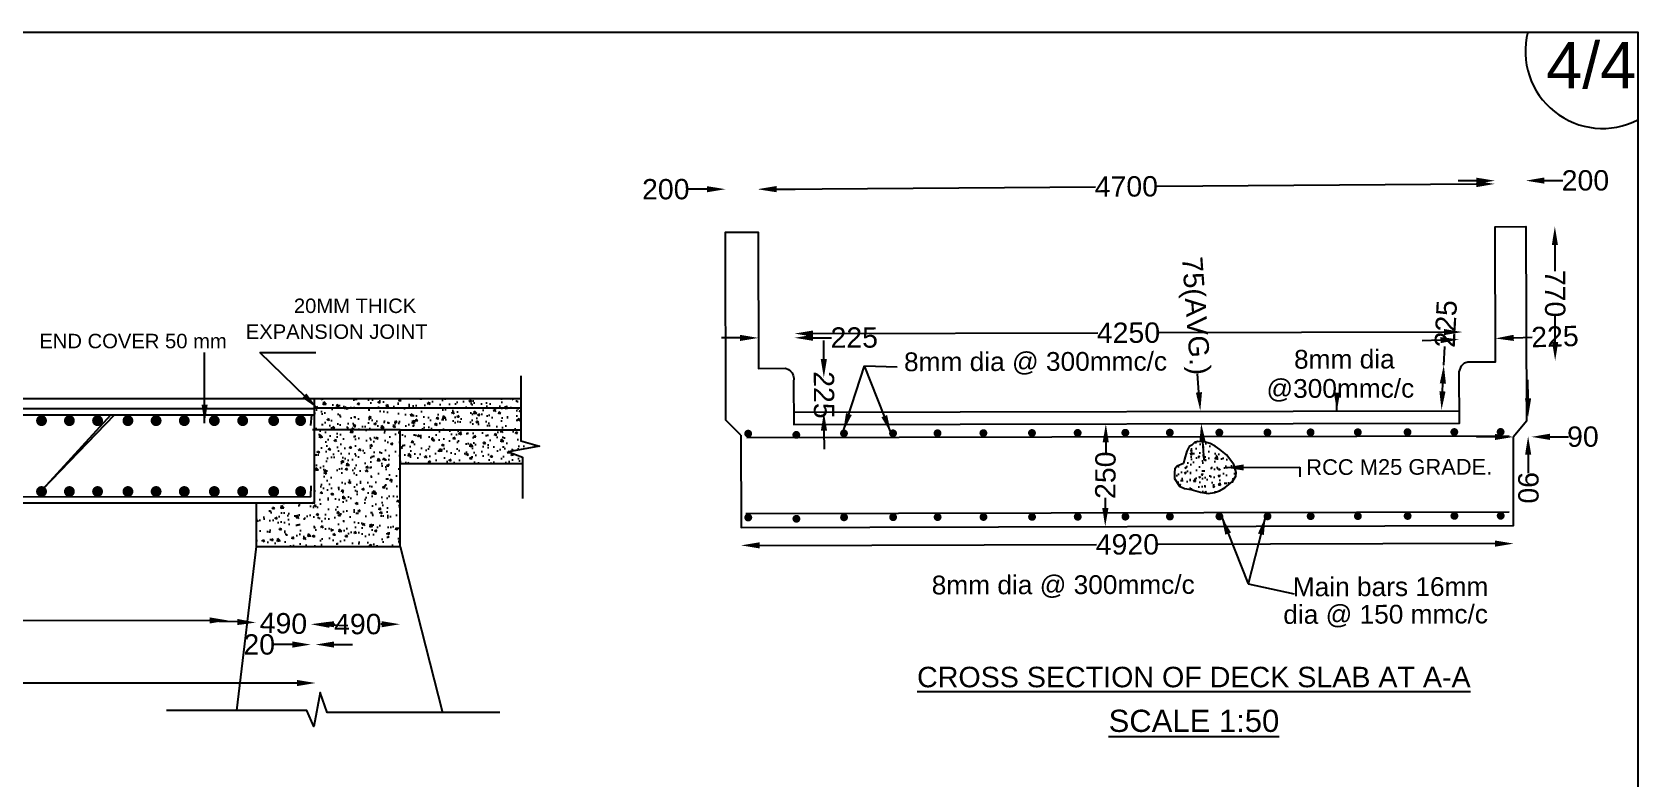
# Model space of a CAD drawing. Header units: millimetres. Extents: x 71251 to 87659, y 3064 to 14226.
# Drawn here: x 78978 to 87659, y 10194 to 14226 of the extents above; entities that cross this region are included whole.
import ezdxf

# ---------------------------------------------------------------- set-up
doc = ezdxf.new("R2010")
doc.units = ezdxf.units.MM
doc.header["$MEASUREMENT"] = 0
for name, color, linetype in [('DIMENSION', 7, 'Continuous'), ('DRAWING', 7, 'Continuous'), ('TEXT', 7, 'Continuous')]:
    doc.layers.add(name, color=color, linetype=linetype)
doc.styles.get("Standard").update_dxf_attribs({"font": 'arial.ttf'})
doc.dimstyles.get("Standard").update_dxf_attribs({"dimtxt": 110, "dimasz": 100, "dimexe": 0.18, "dimexo": 0.0625, "dimgap": 0.09, "dimtad": 0, "dimdec": 0, "dimzin": 0, "dimdsep": 46, "dimtxsty": 'Standard', "dimcen": 0.09, "dimse1": 1, "dimse2": 1, "dimadec": 0, "dimazin": 0, "dimtfac": 1, "dimtdec": 0, "dimtofl": 0, "dimtmove": 0, "dimatfit": 3, "dimfxl": 1, "dimtolj": 1, "dimtzin": 0, "dimarcsym": 0})

# ---------------------------------------------------------------- blocks, each defined once
blk = doc.blocks.new('*D7')
at = {"layer": 'Defpoints', "color": 0}
for p in [(80037.4, 11045), (80037.5, 11030.2), (73402.7, 11016.6)]:
    blk.add_point(p, dxfattribs=at)
at = {"layer": 'DIMENSION', "color": 0, "lineweight": -2}
for p, q in [((73502.7, 11031.5), (76460.1, 11037.6)), ((79937.4, 11044.8), (76980, 11038.7))]:
    blk.add_line(p, q, dxfattribs=at)
at = {"layer": 'DIMENSION', "color": 0}
for points in [[(73502.6, 11048.2), (73502.7, 11014.8), (73402.7, 11031.3)], [(79937.4, 11061.4), (79937.5, 11028.1), (80037.4, 11045)]]:
    blk.add_solid(points, dxfattribs=at)
at = {"layer": 'DIMENSION', "color": 0, "insert": (76720.1, 11038.1), "char_height": 110, "attachment_point": 5, "rotation": 0.11805}
blk.add_mtext('\\A1;S=2000', dxfattribs=at)
blk = doc.blocks.new('*D9')
at = {"layer": 'Defpoints', "color": 0}
for p in [(80510.8, 11024.5), (80510.8, 11003.1), (80967.1, 11003.1)]:
    blk.add_point(p, dxfattribs=at)
at = {"layer": 'DIMENSION', "color": 0, "lineweight": -2}
for p, q in [((80610.8, 11024.5), (80615.3, 11024.5)), ((80867.1, 11024.5), (80862.6, 11024.5))]:
    blk.add_line(p, q, dxfattribs=at)
at = {"layer": 'DIMENSION', "color": 0}
for points in [[(80610.8, 11041.1), (80610.8, 11007.8), (80510.8, 11024.5)], [(80867.1, 11041.1), (80867.1, 11007.8), (80967.1, 11024.5)]]:
    blk.add_solid(points, dxfattribs=at)
at = {"layer": 'DIMENSION', "color": 0, "insert": (80739, 11024.5), "char_height": 110, "attachment_point": 5}
blk.add_mtext('\\A1;490', dxfattribs=at)
blk = doc.blocks.new('*D10')
at = {"layer": 'Defpoints', "color": 0}
for p in [(80485.6, 11024.5), (80510.8, 11024.5), (80485.6, 10914.4)]:
    blk.add_point(p, dxfattribs=at)
at = {"layer": 'DIMENSION', "color": 0, "lineweight": -2}
for p, q in [((80385.6, 10914.4), (80285.6, 10914.4)), ((80610.8, 10914.4), (80710.8, 10914.4))]:
    blk.add_line(p, q, dxfattribs=at)
at = {"layer": 'DIMENSION', "color": 0}
for points in [[(80385.6, 10931.1), (80385.6, 10897.8), (80485.6, 10914.4)], [(80610.8, 10931.1), (80610.8, 10897.8), (80510.8, 10914.4)]]:
    blk.add_solid(points, dxfattribs=at)
at = {"layer": 'DIMENSION', "color": 0, "insert": (80206, 10914.4), "char_height": 110, "attachment_point": 5}
blk.add_mtext('\\A1;20', dxfattribs=at)
blk = doc.blocks.new('*D11')
at = {"layer": 'Defpoints', "color": 0}
for p in [(80188.1, 11033.5), (80188.1, 11033.5), (80485.6, 11024.5)]:
    blk.add_point(p, dxfattribs=at)
at = {"layer": 'DIMENSION', "color": 0, "lineweight": -2}
for p, q in [((80088.1, 11036.5), (79988.2, 11039.5)), ((80585.6, 11021.4), (80685.5, 11018.4))]:
    blk.add_line(p, q, dxfattribs=at)
at = {"layer": 'DIMENSION', "color": 0}
for points in [[(80088.6, 11053.1), (80087.6, 11019.8), (80188.1, 11033.5)], [(80586.1, 11038.1), (80585.1, 11004.8), (80485.6, 11024.5)]]:
    blk.add_solid(points, dxfattribs=at)
at = {"layer": 'DIMENSION', "color": 0, "insert": (80336.8, 11029), "char_height": 110, "attachment_point": 5, "rotation": 358.26891}
blk.add_mtext('\\A1;490', dxfattribs=at)
blk = doc.blocks.new('*D12')
at = {"layer": 'Defpoints', "color": 0, "lineweight": -2}
for p, q in [((73180, 10706.6), (76630.3, 10706.6)), ((80410.8, 10706.6), (76960.5, 10706.6))]:
    blk.add_line(p, q, dxfattribs=at)
at = {"layer": 'Defpoints', "color": 0}
for p in [(73080, 10912.3), (80510.8, 10914.4), (80510.8, 10706.6)]:
    blk.add_point(p, dxfattribs=at)
for points in [[(73180, 10723.2), (73180, 10689.9), (73080, 10706.6)], [(80410.8, 10723.2), (80410.8, 10689.9), (80510.8, 10706.6)]]:
    blk.add_solid(points, dxfattribs=at)
at = {"layer": 'Defpoints', "color": 0, "insert": (76795.4, 10706.6), "char_height": 110, "attachment_point": 5}
blk.add_mtext('\\A1;2980', dxfattribs=at)
blk = doc.blocks.new('*D16')
at = {"layer": 'Defpoints', "color": 0}
for p in [(82810.9, 11547.6), (86986.8, 11557.3), (86987, 11460.4)]:
    blk.add_point(p, dxfattribs=at)
at = {"layer": 'DIMENSION', "color": 0, "lineweight": -2}
for p, q in [((86887, 11460.1), (85065.4, 11455.9)), ((82911.1, 11450.8), (84732.7, 11455.1))]:
    blk.add_line(p, q, dxfattribs=at)
at = {"layer": 'DIMENSION', "color": 0}
for points in [[(82911.1, 11467.5), (82911.2, 11434.2), (82811.1, 11450.6)], [(86887, 11476.8), (86887, 11443.5), (86987, 11460.4)]]:
    blk.add_solid(points, dxfattribs=at)
at = {"layer": 'DIMENSION', "color": 0, "insert": (84899.1, 11455.5), "char_height": 110, "attachment_point": 5, "rotation": 0.13367}
blk.add_mtext('\\A1;4920', dxfattribs=at)
blk = doc.blocks.new('*D17')
at = {"layer": 'Defpoints', "color": 0}
for p in [(84782.5, 12107.5), (84804.5, 12107.4), (84801.3, 11552.2)]:
    blk.add_point(p, dxfattribs=at)
at = {"layer": 'DIMENSION', "color": 0, "lineweight": -2}
for p, q in [((84781.9, 12007.5), (84781.6, 11952.3)), ((84779.8, 11652.4), (84780.1, 11707.6))]:
    blk.add_line(p, q, dxfattribs=at)
at = {"layer": 'DIMENSION', "color": 0}
for points in [[(84765.2, 12007.6), (84798.5, 12007.4), (84782.5, 12107.5)], [(84763.1, 11652.5), (84796.5, 11652.3), (84779.2, 11552.4)]]:
    blk.add_solid(points, dxfattribs=at)
at = {"layer": 'DIMENSION', "color": 0, "insert": (84780.8, 11830), "char_height": 110, "attachment_point": 5, "rotation": 89.6666}
blk.add_mtext('\\A1;250', dxfattribs=at)
blk = doc.blocks.new('*D13')
at = {"layer": 'Defpoints', "color": 0}
for p in [(85248.3, 12175.1), (85293.1, 12178.3), (85253.1, 12108.2)]:
    blk.add_point(p, dxfattribs=at)
at = {"layer": 'DIMENSION', "color": 0, "lineweight": -2}
for p, q in [((85285.8, 12278.1), (85278.6, 12377.8)), ((85305.2, 12011.8), (85312.4, 11912))]:
    blk.add_line(p, q, dxfattribs=at)
at = {"layer": 'DIMENSION', "color": 0}
for points in [[(85302.4, 12279.3), (85269.2, 12276.8), (85293.1, 12178.3)], [(85321.8, 12013), (85288.5, 12010.6), (85297.9, 12111.5)]]:
    blk.add_solid(points, dxfattribs=at)
at = {"layer": 'DIMENSION', "color": 0, "insert": (85255.8, 12690.9), "char_height": 110, "attachment_point": 5, "rotation": 274.15723}
blk.add_mtext('\\A1;75(AVG.)', dxfattribs=at)
blk = doc.blocks.new('*D18')
at = {"layer": 'Defpoints', "color": 0}
for p in [(82905.1, 12500.5), (83099.6, 12572.9), (83099.7, 12501)]:
    blk.add_point(p, dxfattribs=at)
at = {"layer": 'DIMENSION', "color": 0, "lineweight": -2}
for p, q in [((82804.9, 12572.2), (82704.9, 12572)), ((83199.6, 12573.1), (83299.6, 12573.4))]:
    blk.add_line(p, q, dxfattribs=at)
at = {"layer": 'DIMENSION', "color": 0}
for points in [[(82804.9, 12588.9), (82804.9, 12555.5), (82904.9, 12572.4)], [(83199.5, 12589.8), (83199.6, 12556.5), (83099.6, 12572.9)]]:
    blk.add_solid(points, dxfattribs=at)
at = {"layer": 'DIMENSION', "color": 0, "insert": (83422.5, 12573.7), "char_height": 110, "attachment_point": 5, "rotation": 0.13367}
blk.add_mtext('\\A1;225', dxfattribs=at)
blk = doc.blocks.new('*D14')
at = {"layer": 'Defpoints', "color": 0}
for p in [(83220.1, 12357.4), (83258.2, 12357.5), (83220.5, 12170.4)]:
    blk.add_point(p, dxfattribs=at)
at = {"layer": 'DIMENSION', "color": 0, "lineweight": -2}
for p, q in [((83257.9, 12457.5), (83257.7, 12557.5)), ((83258.8, 12070.4), (83259.1, 11970.4))]:
    blk.add_line(p, q, dxfattribs=at)
at = {"layer": 'DIMENSION', "color": 0}
for points in [[(83274.6, 12457.6), (83241.3, 12457.5), (83258.2, 12357.5)], [(83275.5, 12070.5), (83242.2, 12070.4), (83258.6, 12170.4)]]:
    blk.add_solid(points, dxfattribs=at)
at = {"layer": 'DIMENSION', "color": 0, "insert": (83258.4, 12264), "char_height": 110, "attachment_point": 5, "rotation": 270.13367}
blk.add_mtext('\\A1;225', dxfattribs=at)
blk = doc.blocks.new('*D19')
at = {"layer": 'Defpoints', "color": 0}
for p in [(86985.7, 12037.6), (87082.7, 12037.8), (87082.7, 12037.3)]:
    blk.add_point(p, dxfattribs=at)
at = {"layer": 'DIMENSION', "color": 0, "lineweight": -2}
for p, q in [((86885.7, 12036.9), (86785.7, 12036.6)), ((87182.7, 12037.6), (87282.7, 12037.8))]:
    blk.add_line(p, q, dxfattribs=at)
at = {"layer": 'DIMENSION', "color": 0}
for points in [[(86885.6, 12053.5), (86885.7, 12020.2), (86985.7, 12037.1)], [(87182.7, 12054.2), (87182.8, 12020.9), (87082.7, 12037.3)]]:
    blk.add_solid(points, dxfattribs=at)
at = {"layer": 'DIMENSION', "color": 0, "insert": (87361.4, 12038), "char_height": 110, "attachment_point": 5, "rotation": 0.13367}
blk.add_mtext('\\A1;90', dxfattribs=at)
blk = doc.blocks.new('*D20')
at = {"layer": 'Defpoints', "color": 0}
for p in [(87055.6, 12144.8), (87055.9, 12040.8), (87065.2, 12040.8)]:
    blk.add_point(p, dxfattribs=at)
at = {"layer": 'DIMENSION', "color": 0, "lineweight": -2}
for p, q in [((87064.8, 12244.9), (87064.5, 12344.9)), ((87065.5, 11940.8), (87065.7, 11840.8))]:
    blk.add_line(p, q, dxfattribs=at)
at = {"layer": 'DIMENSION', "color": 0}
for points in [[(87081.4, 12244.9), (87048.1, 12244.8), (87065, 12144.9)], [(87082.1, 11940.8), (87048.8, 11940.7), (87065.2, 12040.8)]]:
    blk.add_solid(points, dxfattribs=at)
at = {"layer": 'DIMENSION', "color": 0, "insert": (87065.9, 11762.1), "char_height": 110, "attachment_point": 5, "rotation": 270.13367}
blk.add_mtext('\\A1;90', dxfattribs=at)
blk = doc.blocks.new('*D21')
at = {"layer": 'Defpoints', "color": 0}
for p in [(86609.4, 12425.7), (86705.8, 12420.8), (86693.5, 12178.5)]:
    blk.add_point(p, dxfattribs=at)
at = {"layer": 'DIMENSION', "color": 0, "lineweight": -2}
for p, q in [((86609.4, 12425.7), (86614.5, 12525.5)), ((86602.2, 12283.2), (86604.4, 12325.8))]:
    blk.add_line(p, q, dxfattribs=at)
at = {"layer": 'DIMENSION', "color": 0}
for points in [[(86587.7, 12326.6), (86621, 12325), (86609.4, 12425.7)], [(86585.6, 12284), (86618.9, 12282.4), (86597.2, 12183.3)]]:
    blk.add_solid(points, dxfattribs=at)
at = {"layer": 'DIMENSION', "color": 0, "insert": (86620.7, 12648.3), "char_height": 110, "attachment_point": 5, "rotation": 87.10892}
blk.add_mtext('\\A1;225', dxfattribs=at)
blk = doc.blocks.new('*D15')
at = {"layer": 'Defpoints', "color": 0}
for p in [(86710.1, 12604.1), (83099.7, 12501), (86710.3, 12509.4)]:
    blk.add_point(p, dxfattribs=at)
at = {"layer": 'DIMENSION', "color": 0, "lineweight": -2}
for p, q in [((83199.5, 12595.9), (84738.4, 12599.5)), ((86610.1, 12603.8), (85071.2, 12600.2))]:
    blk.add_line(p, q, dxfattribs=at)
at = {"layer": 'DIMENSION', "color": 0}
for points in [[(83199.5, 12612.5), (83199.5, 12579.2), (83099.5, 12595.6)], [(86610.1, 12620.5), (86610.1, 12587.2), (86710.1, 12604.1)]]:
    blk.add_solid(points, dxfattribs=at)
at = {"layer": 'DIMENSION', "color": 0, "insert": (84904.8, 12599.8), "char_height": 110, "attachment_point": 5, "rotation": 0.13367}
blk.add_mtext('\\A1;4250', dxfattribs=at)
blk = doc.blocks.new('*D22')
at = {"layer": 'Defpoints', "color": 0}
for p in [(86692.2, 12542.8), (86887.6, 12569.4), (86888.2, 12548.8)]:
    blk.add_point(p, dxfattribs=at)
at = {"layer": 'DIMENSION', "color": 0, "lineweight": -2}
for p, q in [((86591.6, 12560.5), (86491.7, 12557.4)), ((86987.6, 12572.5), (87087.5, 12575.5))]:
    blk.add_line(p, q, dxfattribs=at)
at = {"layer": 'DIMENSION', "color": 0}
for points in [[(86987, 12589.1), (86988.1, 12555.8), (86887.6, 12569.4)], [(86591.1, 12577.1), (86592.1, 12543.8), (86691.6, 12563.5)]]:
    blk.add_solid(points, dxfattribs=at)
at = {"layer": 'DIMENSION', "color": 0, "insert": (87210.4, 12579.2), "char_height": 110, "attachment_point": 5, "rotation": 1.73551}
blk.add_mtext('\\A1;225', dxfattribs=at)
blk = doc.blocks.new('*D23')
at = {"layer": 'Defpoints', "color": 0}
for p in [(87053.2, 13174.1), (87054.9, 12449.1), (87211.4, 12449.5)]:
    blk.add_point(p, dxfattribs=at)
at = {"layer": 'DIMENSION', "color": 0, "lineweight": -2}
for p, q in [((87210, 13074.5), (87210.3, 12932.9)), ((87211.2, 12549.5), (87210.9, 12691))]:
    blk.add_line(p, q, dxfattribs=at)
at = {"layer": 'DIMENSION', "color": 0}
for points in [[(87226.6, 13074.5), (87193.3, 13074.4), (87209.7, 13174.5)], [(87227.9, 12549.5), (87194.5, 12549.4), (87211.4, 12449.5)]]:
    blk.add_solid(points, dxfattribs=at)
at = {"layer": 'DIMENSION', "color": 0, "insert": (87210.6, 12812), "char_height": 110, "attachment_point": 5, "rotation": 270.13367}
blk.add_mtext('\\A1;770', dxfattribs=at)
blk = doc.blocks.new('*D24')
at = {"layer": 'Defpoints', "color": 0}
for p in [(82726.1, 13376.4), (82726.7, 13144.2), (82903.6, 13144.6)]:
    blk.add_point(p, dxfattribs=at)
at = {"layer": 'DIMENSION', "color": 0, "lineweight": -2}
for p, q in [((82626.1, 13376.2), (82526.1, 13375.9)), ((83003, 13377), (83103, 13377.3))]:
    blk.add_line(p, q, dxfattribs=at)
at = {"layer": 'DIMENSION', "color": 0}
for points in [[(82626.1, 13392.8), (82626.2, 13359.5), (82726.1, 13376.4)], [(83003, 13393.7), (83003.1, 13360.4), (82903, 13376.8)]]:
    blk.add_solid(points, dxfattribs=at)
at = {"layer": 'DIMENSION', "color": 0, "insert": (82403.8, 13375.6), "char_height": 110, "attachment_point": 5, "rotation": 0.13367}
blk.add_mtext('\\A1;200', dxfattribs=at)
blk = doc.blocks.new('*D25')
at = {"layer": 'Defpoints', "color": 0}
for p in [(86885.1, 13404.8), (82903.6, 13144.6), (86886.8, 13173.7)]:
    blk.add_point(p, dxfattribs=at)
at = {"layer": 'DIMENSION', "color": 0, "lineweight": -2}
for p, q in [((83001.9, 13376.5), (84727.1, 13389.1)), ((86785.1, 13404.1), (85059.8, 13391.5))]:
    blk.add_line(p, q, dxfattribs=at)
at = {"layer": 'DIMENSION', "color": 0}
for points in [[(83001.7, 13393.1), (83002, 13359.8), (82901.9, 13375.7)], [(86785, 13420.7), (86785.2, 13387.4), (86885.1, 13404.8)]]:
    blk.add_solid(points, dxfattribs=at)
at = {"layer": 'DIMENSION', "color": 0, "insert": (84893.5, 13390.3), "char_height": 110, "attachment_point": 5, "rotation": 0.41835}
blk.add_mtext('\\A1;4700', dxfattribs=at)
blk = doc.blocks.new('*D26')
at = {"layer": 'Defpoints', "color": 0}
for p in [(87052.6, 13422.6), (86886.8, 13173.7), (87053.2, 13174.1)]:
    blk.add_point(p, dxfattribs=at)
at = {"layer": 'DIMENSION', "color": 0, "lineweight": -2}
for p, q in [((86786.2, 13422), (86686.2, 13421.7)), ((87152.6, 13422.8), (87252.6, 13423.1))]:
    blk.add_line(p, q, dxfattribs=at)
at = {"layer": 'DIMENSION', "color": 0}
for points in [[(86786.1, 13438.6), (86786.2, 13405.3), (86886.2, 13422.2)], [(87152.6, 13439.5), (87152.7, 13406.2), (87052.6, 13422.6)]]:
    blk.add_solid(points, dxfattribs=at)
at = {"layer": 'DIMENSION', "color": 0, "insert": (87375, 13423.4), "char_height": 110, "attachment_point": 5, "rotation": 0.13367}
blk.add_mtext('\\A1;200', dxfattribs=at)

msp = doc.modelspace()

# ---------------------------------------------------------------- hatches: boundary and pattern name
at = {"layer": 'DRAWING'}
h = msp.add_hatch(dxfattribs=at)
h.set_pattern_fill('AR-CONC', color=256, scale=15.635814)
h.set_pattern_definition([(130, (83704.4, 2519.57), (-112.1495, -9.8118), [11.7269, -128.9955]), (185, (83704.4, 2519.57), (21.6949, 117.6114), [9.3815, -103.1964]), (79.5486, (83695.05, 2518.75), (-90.4546, 107.7996), [9.9663, -109.6293]), (133.8158, (83704.4, 2550.84), (-166.8719, -25.8803), [17.5903, -193.4932]), (83.3644, (83690.5, 2548.68), (-146.142, 152.3114), [14.9495, -164.444]), (188.8158, (83704.4, 2550.84), (-146.142, 152.3114), [14.0722, -154.7946]), (159, (83688.76, 2543.02), (-93.3313, -62.9527), [11.7269, -128.9955]), (214, (83688.76, 2543.02), (-38.0443, 113.3831), [9.3815, -103.1964]), (108.5486, (83680.99, 2537.77), (-131.3756, 50.4304), [9.9663, -109.6293]), (142.5, (83704.4, 2519.567), (-1.9013, 52.05066), [0, -101.9455, 0, -104.75995, 0, -103.58727]), (172.5, (83704.4, 2519.567), (-41.13306, 61.66948), [0, -59.7288, 0, -99.60014, 0, -39.48043]), (212.5, (83739.267, 2519.567), (-83.46748, -3.52664), [0, -39.08954, 0, -121.95935, 0, -161.83068]), (222.5, (83754.9, 2519.57), (-91.1859, 15.65223), [0, -50.8164, 0, -80.9935, 0, -114.92323])])
h.paths.add_polyline_path([(80968.1, 11445.4), (80189.4, 11445.4), (80189.4, 11682.6), (80494.6, 11682.6), (80503.9, 11682.6), (80503.9, 12075.4), (80968.1, 12075.4)])
h.paths.add_polyline_path([(81620.8, 12015), (81620.8, 12075.4), (80968.1, 12075.4), (80968.1, 11892.7), (81630, 11892.7), (81630, 11928.2), (81554.2, 11955.9), (81720.7, 11987.3)])
h.paths.add_polyline_path([(81620.8, 12075.4), (81620.8, 12194.2), (80503.9, 12194.2), (80503.9, 12075.4)])
h.paths.add_polyline_path([(81620.8, 12194.2), (81620.8, 12243.9), (80503.9, 12243.9), (80503.9, 12194.2)])
h = msp.add_hatch(dxfattribs=at)
h.set_pattern_fill('AR-CONC', color=256, scale=12.70064, angle=0.13367)
h.set_pattern_definition([(50.1337, (81653.606, 7350.16), (91.115, -7.7574), [9.5255, -104.7803]), (355.1337, (81653.61, 7350.16), (-17.8451, 95.4918), [7.6204, -83.8242]), (100.5851, (81661.2, 7349.51), (73.2698, 87.7345), [8.0954, -89.0495]), (46.3179, (81653.55, 7375.56), (135.5952, -20.7057), [14.2882, -157.1704]), (96.7693, (81664.85, 7373.83), (118.419, 123.996), [12.143, -133.5744]), (351.3178, (81653.55, 7375.56), (118.419, 123.996), [11.4306, -125.7363]), (21.1337, (81666.26, 7369.24), (75.9301, -50.9582), [9.5255, -104.7803]), (326.1337, (81666.26, 7369.24), (30.6877, 92.1705), [7.6204, -83.8242]), (71.5851, (81672.59, 7364.99), (106.6178, 41.2124), [8.0954, -89.0495]), (37.6337, (81653.606, 7350.157), (1.44574, 42.28314), [0, -82.80817, 0, -85.0943, 0, -84.14174]), (7.6337, (81653.606, 7350.157), (33.29456, 50.17062), [0, -48.51644, 0, -80.90307, 0, -32.0691]), (327.6337, (81625.284, 7350.09), (67.80536, -2.70643), [0, -31.7516, 0, -99.065, 0, -131.4516]), (317.6337, (81612.583, 7350.06), (74.0385, 12.88674), [0, -41.2771, 0, -65.7893, 0, -93.3497])])
h.paths.add_polyline_path([(85202.8, 11893.2), (85168.1, 11879.1), (85155.1, 11864.9), (85153, 11844.3), (85153, 11812.9), (85181.4, 11770.6), (85208.6, 11757.7), (85244.4, 11752.3), (85294.4, 11738.3), (85335.7, 11731.9), (85370.4, 11736.3), (85397.5, 11746.2), (85427.9, 11763.6), (85468, 11795.2), (85485.3, 11824.5), (85487.5, 11845.1), (85474.3, 11888.5), (85435.1, 11939.4), (85398.1, 11968.6), (85374.2, 11986.9), (85345.9, 12001), (85314.4, 12010.7), (85280.7, 12012.8), (85261.2, 12006.2), (85248.2, 11993.2), (85233, 11984.4), (85220, 11960.5), (85208.2, 11917.1)])

# ---------------------------------------------------------------- linework, layer by layer
at = {"layer": 'Defpoints'}
for points in [[(73140.9, 11782.6), (73140.9, 11713.6), (73140.9, 11710.5), (80484.9, 11714.2), (80484.9, 11714.2)], [(80189.4, 11445.4), (80083.8, 10558.5)]]:
    msp.add_lwpolyline(points, dxfattribs=at)
at = {"layer": 'DRAWING'}
for points in [[(71265.7, 14225.5), (87658.6, 14225.5), (87658.6, 3063.9), (71265.7, 3063.9)], [(85233, 11984.4), (85220, 11960.5), (85208.2, 11917.1), (85202.8, 11893.2), (85168.1, 11879.1), (85155.1, 11864.9), (85153, 11844.3), (85153, 11812.9), (85181.4, 11770.6), (85208.6, 11757.7), (85244.4, 11752.3), (85294.4, 11738.3), (85335.7, 11731.9), (85370.4, 11736.3), (85397.5, 11746.2), (85427.9, 11763.6), (85468, 11795.2), (85485.3, 11824.5), (85487.5, 11845.1), (85474.3, 11888.5), (85435.1, 11939.4), (85398.1, 11968.6), (85374.2, 11986.9), (85345.9, 12001), (85314.4, 12010.7), (85280.7, 12012.8), (85261.2, 12006.2), (85248.2, 11993.2)]]:
    msp.add_lwpolyline(points, close=True, dxfattribs=at)
for points in [[(82809.7, 12046.3), (82729, 12127), (82726.7, 13144.2), (82903.6, 13144.6), (82905.3, 12407.7), (83050.5, 12408.1), (83067.3, 12401.5), (83078.3, 12393.2), (83086.7, 12382.8), (83092.4, 12369), (83095.1, 12355), (83094.9, 12334.4), (83095.4, 12103.4), (86693.7, 12111.8), (86693, 12388.2), (86705.8, 12420.8), (86722, 12438.3), (86739.5, 12443), (86888.5, 12443.3), (86886.8, 13173.7), (87053.2, 13174.1), (87055.6, 12144.8), (87055.7, 12122.7), (86985.7, 12037.6)], [(81620.8, 12367.9), (81620.8, 12015), (81720.7, 11987.3), (81554.2, 11955.9), (81630, 11928.2), (81630, 11704.6)], [(73096.2, 12243.9), (73096.2, 11680.5), (80503.9, 11680.5), (80503.9, 12243.9)], [(73096.2, 12243.9), (80503.9, 12243.9)], [(80494.6, 11682.6), (80503.9, 11682.6), (80503.9, 12243.9), (81620.8, 12243.9)], [(73096.2, 12190.4), (80503.9, 12190.4)], [(73139, 12060.3), (73139, 12156.1), (80503.9, 12156.1)], [(79036.6, 11754.5), (79404.3, 12156.1)], [(80488.4, 12156.1), (80483.9, 12099.5)], [(80503.9, 12194.2), (81620.8, 12194.2)], [(83095.3, 12170.1), (86693.5, 12178.5)], [(80189.4, 11682.6), (80189.4, 11445.4), (80968.1, 11445.4), (80968.1, 12075.4), (80494.6, 12075.4)], [(80968.1, 12075.4), (81620.8, 12075.4)], [(82809.7, 12046.3), (82810.9, 11547.6), (86986.8, 11557.3), (86985.7, 12037.6)], [(82842.7, 12033.3), (86962, 12042.9)], [(80968.1, 11892.7), (81630, 11892.7)], [(80484.9, 11714.2), (80486.4, 11773.2)], [(82836, 11622.4), (86962.1, 11632.1)], [(80968.1, 11445.4), (81196, 10547.3)], [(81506.1, 10547.3), (80572.8, 10547.3), (80534.8, 10654.6), (80501.2, 10471.3), (80463.2, 10558.5), (79704.5, 10558.5)]]:
    msp.add_lwpolyline(points, dxfattribs=at)
for points, const_width in [([(79014.5, 12124.9, 1), (79043.8, 12124.9, 1)], 29.3), ([(79165.2, 12124.9, 1), (79194.5, 12124.9, 1)], 29.3), ([(79317.5, 12124.9, 1), (79346.8, 12124.9, 1)], 29.3), ([(79481.6, 12124.9, 1), (79510.9, 12124.9, 1)], 29.3), ([(79634, 12124.9, 1), (79663.3, 12124.9, 1)], 29.3), ([(79786.3, 12124.9, 1), (79815.6, 12124.9, 1)], 29.3), ([(79948.7, 12124.9, 1), (79978, 12124.9, 1)], 29.3), ([(80102, 12124.9, 1), (80131.3, 12124.9, 1)], 29.3), ([(80269.4, 12124.9, 1), (80298.8, 12124.9, 1)], 29.3), ([(80415.1, 12124.9, 1), (80444.4, 12124.9, 1)], 29.3), ([(82838.6, 12054.7, 1), (82859.7, 12054.7, 1)], 21.2), ([(83098.8, 12048, 1), (83119.9, 12048, 1)], 21.2), ([(83356.5, 12055.9, 1), (83377.6, 12056, 1)], 21.2), ([(83621.5, 12056.5, 1), (83642.7, 12056.6, 1)], 21.2), ([(83862.1, 12057.1, 1), (83883.3, 12057.1, 1)], 21.2), ([(84110, 12057.7, 1), (84131.2, 12057.7, 1)], 21.2), ([(84372.6, 12058.3, 1), (84393.8, 12058.3, 1)], 21.2), ([(84619.6, 12058.9, 1), (84640.8, 12058.9, 1)], 21.2), ([(84877.3, 12059.5, 1), (84898.5, 12059.5, 1)], 21.2), ([(85117.9, 12060, 1), (85139, 12060.1, 1)], 21.2), ([(85385.4, 12060.6, 1), (85406.6, 12060.7, 1)], 21.2), ([(85645.6, 12061.2, 1), (85666.7, 12061.3, 1)], 21.2), ([(85878.7, 12061.8, 1), (85899.9, 12061.8, 1)], 21.2), ([(86134, 12062.4, 1), (86155.2, 12062.4, 1)], 21.2), ([(86402.8, 12063, 1), (86424, 12063.1, 1)], 21.2), ([(86655.7, 12063.6, 1), (86676.8, 12063.7, 1)], 21.2), ([(86906, 12064.2, 1), (86927.2, 12064.2, 1)], 21.2), ([(79014.5, 11741.9, 1), (79043.8, 11741.9, 1)], 29.3), ([(79165.2, 11741.9, 1), (79194.5, 11741.9, 1)], 29.3), ([(79317.5, 11741.9, 1), (79346.8, 11741.9, 1)], 29.3), ([(79481.6, 11741.9, 1), (79510.9, 11741.9, 1)], 29.3), ([(79634, 11741.9, 1), (79663.3, 11741.9, 1)], 29.3), ([(79786.3, 11741.9, 1), (79815.6, 11741.9, 1)], 29.3), ([(79948.7, 11741.9, 1), (79978, 11741.9, 1)], 29.3), ([(80102, 11741.9, 1), (80131.3, 11741.9, 1)], 29.3), ([(80269.4, 11741.9, 1), (80298.8, 11741.9, 1)], 29.3), ([(80415.1, 11741.9, 1), (80444.4, 11741.9, 1)], 29.3), ([(86906.4, 11610.7, 1), (86927.6, 11610.7, 1)], 21.2), ([(82839, 11601.2, 1), (82860.2, 11601.3, 1)], 21.2), ([(83099.2, 11594.5, 1), (83120.4, 11594.5, 1)], 21.2), ([(83356.9, 11602.4, 1), (83378.1, 11602.5, 1)], 21.2), ([(83622, 11603, 1), (83643.1, 11603.1, 1)], 21.2), ([(83862.5, 11603.6, 1), (83883.7, 11603.6, 1)], 21.2), ([(84110.4, 11604.2, 1), (84131.6, 11604.2, 1)], 21.2), ([(84373, 11604.8, 1), (84394.2, 11604.8, 1)], 21.2), ([(84620, 11605.4, 1), (84641.2, 11605.4, 1)], 21.2), ([(84877.8, 11606, 1), (84898.9, 11606, 1)], 21.2), ([(85118.3, 11606.5, 1), (85139.5, 11606.6, 1)], 21.2), ([(85385.8, 11607.2, 1), (85407, 11607.2, 1)], 21.2), ([(85646, 11607.8, 1), (85667.2, 11607.8, 1)], 21.2), ([(85879.2, 11608.3, 1), (85900.3, 11608.4, 1)], 21.2), ([(86134.4, 11608.9, 1), (86155.6, 11608.9, 1)], 21.2), ([(86403.3, 11609.5, 1), (86424.4, 11609.6, 1)], 21.2), ([(86656.1, 11610.1, 1), (86677.3, 11610.2, 1)], 21.2)]:
    msp.add_lwpolyline(points, format="xyb", close=True, dxfattribs=dict(at, const_width=const_width))
msp.add_arc((87466.9, 14121.3), 416.4, 165.49652, 297.40257, dxfattribs=at)
at = {"layer": 'TEXT'}
msp.add_lwpolyline([(79036.6, 11754.5), (79424, 12156.1)], dxfattribs=at)

# ---------------------------------------------------------------- texts
for s, height, p in [('4/4', 250, (87163.7, 13921.6)), ('20MM THICK', 78.18, (80393.3, 12706.9)), ('END COVER 50 mm', 78.179, (79017.2, 12516.3)), ('EXPANSION JOINT', 78.179, (80133.3, 12567.2)), ('%%UCROSS SECTION OF DECK SLAB AT A-A', 110.787, (83762.1, 10683.6)), ('%%USCALE 1:50', 120, (84797.6, 10442.2))]:
    msp.add_text(s, height=height, dxfattribs=at).set_placement(p)
for s, height, p in [('8mm dia @ 300mmc/c', 101.605, (83691.7, 12392.3)), ('8mm dia', 101.61, (85799.9, 12406)), ('@300mmc/c', 101.61, (85650.9, 12247.7)), ('RCC M25 GRADE.', 84.671, (85866, 11831.2)), ('8mm dia @ 300mmc/c', 101.605, (83841.4, 11185.5)), ('Main bars 16mm', 101.605, (85793.3, 11175.4)), ('dia @ 150 mmc/c', 101.605, (85741.8, 11026.4))]:
    msp.add_text(s, height=height, rotation=0.13367, dxfattribs=at).set_placement(p)

# ---------------------------------------------------------------- dimensions: what is measured, and where the dimension line sits
at = {"layer": 'Defpoints'}
dim = msp.add_linear_dim(base=(80510.8, 10706.6), p1=(73080, 10912.3), p2=(80510.8, 10914.4), text='2980', dimstyle='Standard', override={"dimfxl": 2000}, dxfattribs=at)
dim.commit()
dim.dimension.update_dxf_attribs({"geometry": '*D12', "text_midpoint": (76795.4, 10706.6)})
at = {"layer": 'DIMENSION'}
for p1, p2, distance, text, picture, middle in [((82903.6, 13144.6), (86886.8, 13173.7), 231.1, '4700', '*D25', (84893.5, 13390.3)), ((86886.8, 13173.7), (87053.2, 13174.1), 248.5, '200', '*D26', (87375, 13423.4)), ((82903.6, 13144.6), (82726.7, 13144.2), -232.2, '200', '*D24', (82403.8, 13375.6)), ((87053.2, 13174.1), (87054.9, 12449.1), 156.5, '770', '*D23', (87210.6, 12812)), ((86693.5, 12178.5), (86705.8, 12420.8), 96.5, '225', '*D21', (86620.7, 12648.3)), ((82905.1, 12500.5), (83099.7, 12501), 71.9, '225', '*D18', (83422.5, 12573.7)), ((83099.7, 12501), (86710.3, 12509.4), 94.6, '4250', '*D15', (84904.8, 12599.8)), ((86692.2, 12542.8), (86888.2, 12548.8), 20.7, '225', '*D22', (87210.4, 12579.2)), ((87055.6, 12144.8), (87055.9, 12040.8), 9.4, '90', '*D20', (87065.9, 11762.1)), ((84801.3, 11552.2), (84804.5, 12107.4), 22.1, '250', '*D17', (84780.8, 11830)), ((86985.7, 12037.6), (87082.7, 12037.8), -0.5, '90', '*D19', (87361.4, 12038)), ((82810.9, 11547.6), (86986.8, 11557.3), -97, '4920', '*D16', (84899.1, 11455.5)), ((73402.7, 11016.6), (80037.5, 11030.2), 14.8, 'S=2000', '*D7', (76720.1, 11038.1)), ((80485.6, 11024.5), (80188.1, 11033.5), 0, '490', '*D11', (80336.8, 11029)), ((80510.8, 11024.5), (80485.6, 11024.5), 110, '20', '*D10', (80206, 10914.4)), ((80967.1, 11003.1), (80510.8, 11003.1), -21.4, '490', '*D9', (80739, 11024.5))]:
    dim = msp.add_aligned_dim(p1=p1, p2=p2, distance=distance, text=text, dimstyle='Standard', dxfattribs=at)
    dim.commit()
    dim.dimension.update_dxf_attribs({"geometry": picture, "text_midpoint": middle})
for base, p1, p2, angle, text, picture, middle in [((85293.1, 12178.3), (85253.1, 12108.2), (85248.3, 12175.1), 94.15723, '75(AVG.)', '*D13', (85255.8, 12690.9)), ((83258.2, 12357.5), (83220.5, 12170.4), (83220.1, 12357.4), 90.13367, '225', '*D14', (83258.4, 12264))]:
    dim = msp.add_linear_dim(base=base, p1=p1, p2=p2, angle=angle, text=text, dimstyle='Standard', dxfattribs=at)
    dim.commit()
    dim.dimension.update_dxf_attribs({"geometry": picture, "text_midpoint": middle, "dimtype": 161})

# ---------------------------------------------------------------- leaders
at = {"layer": 'DRAWING'}
msp.add_leader([(79910.8, 12110.8), (79910.8, 12492.7)], dimstyle='Standard', override={"dimgap": 0.09, "dimtad": 0}, dxfattribs=at)
at = {"layer": 'TEXT'}
for points in [[(80521.7, 12190.4), (80209, 12494.2), (80511.9, 12494.2)], [(83362.8, 12065.6), (83477.8, 12421.6), (83654.9, 12415.1)], [(83621.5, 12056.5), (83477.8, 12421.6)], [(86032, 12176.9), (86031.8, 12248.2)], [(85428.1, 11871.3), (85831.7, 11874), (85831.8, 11821.3)], [(85407, 11607.2), (85551.2, 11242.3), (85799.8, 11188)], [(85646, 11607.8), (85551.2, 11242.3)]]:
    msp.add_leader(points, dimstyle='Standard', override={"dimgap": 0.09, "dimtad": 0}, dxfattribs=at)

doc.saveas('drawing.dxf')
